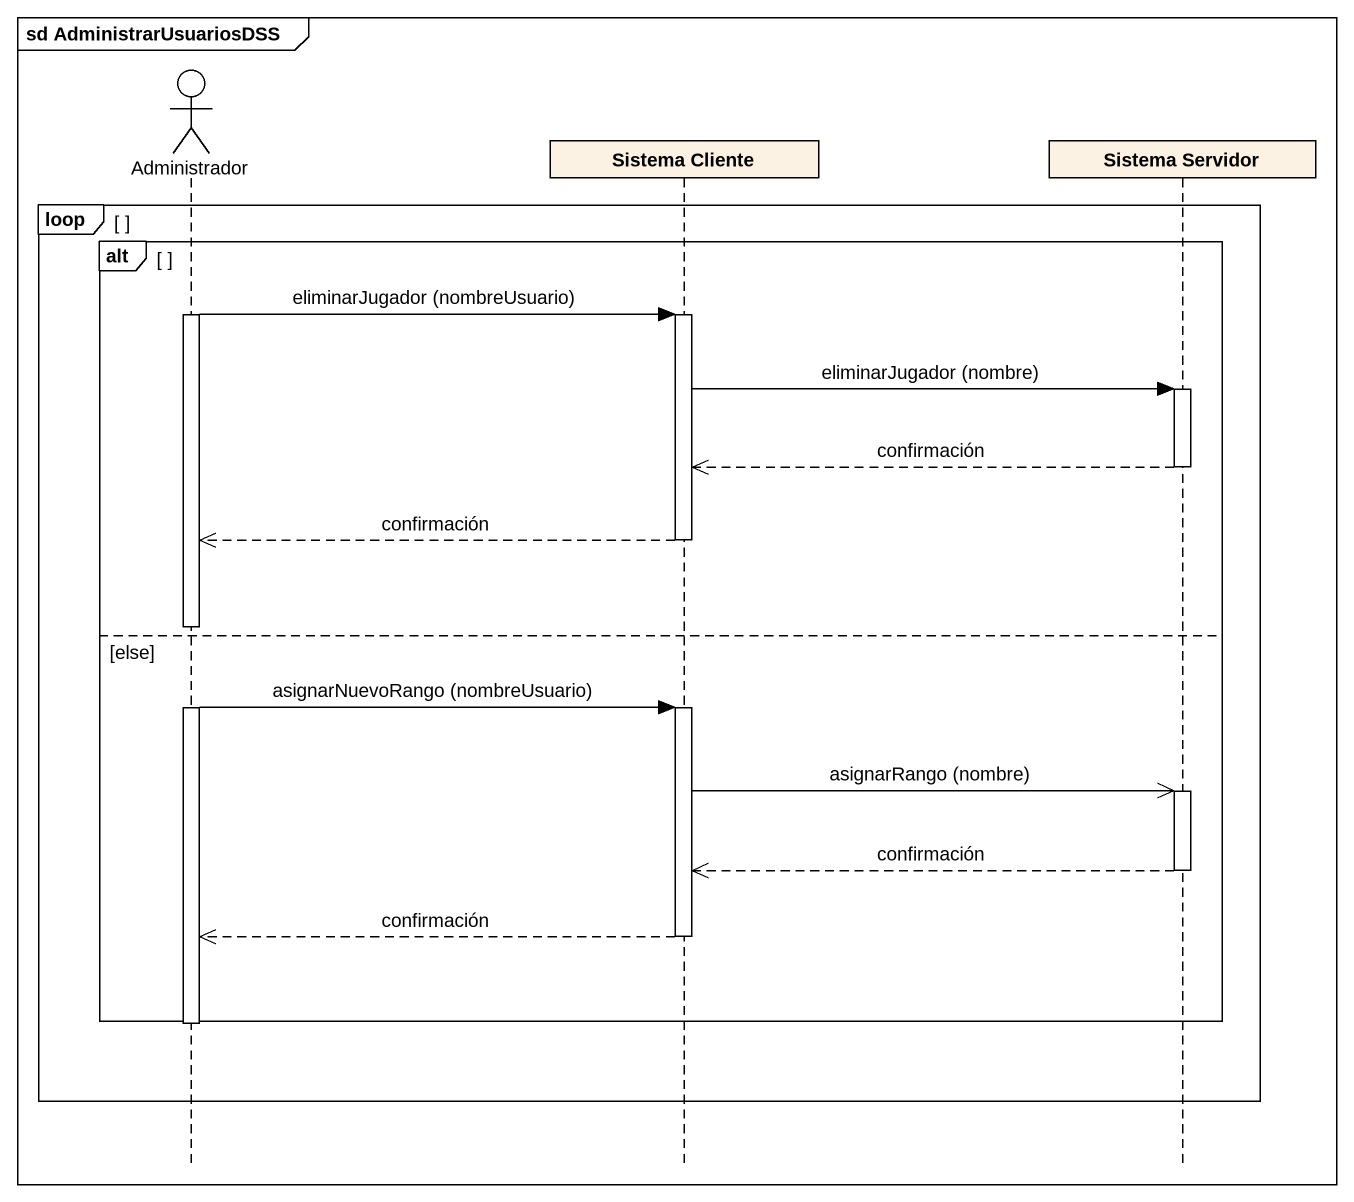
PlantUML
@startuml
mainframe sd AdministrarUsuariosDSS
hide footbox
actor Administrador
participant "Sistema Cliente" as Sistema_Cliente
participant "Sistema Servidor" as Sistema_Servidor

loop
  alt
    activate Administrador
    Administrador -> Sistema_Cliente : eliminarJugador (nombreUsuario)
    activate Sistema_Cliente
    Sistema_Cliente -> Sistema_Servidor : eliminarJugador (nombre)
    activate Sistema_Servidor
    Sistema_Servidor -->> Sistema_Cliente : confirmación
    deactivate Sistema_Servidor
    Sistema_Cliente -->> Administrador : confirmación
    deactivate Sistema_Cliente
  else else
    Administrador -> Sistema_Cliente : asignarNuevoRango (nombreUsuario)
    activate Sistema_Cliente
    Sistema_Cliente ->> Sistema_Servidor : asignarRango (nombre)
    activate Sistema_Servidor
    Sistema_Servidor -->> Sistema_Cliente : confirmación
    deactivate Sistema_Servidor
    Sistema_Cliente -->> Administrador : confirmación
    deactivate Sistema_Cliente
  end
  deactivate Administrador
end
@enduml
